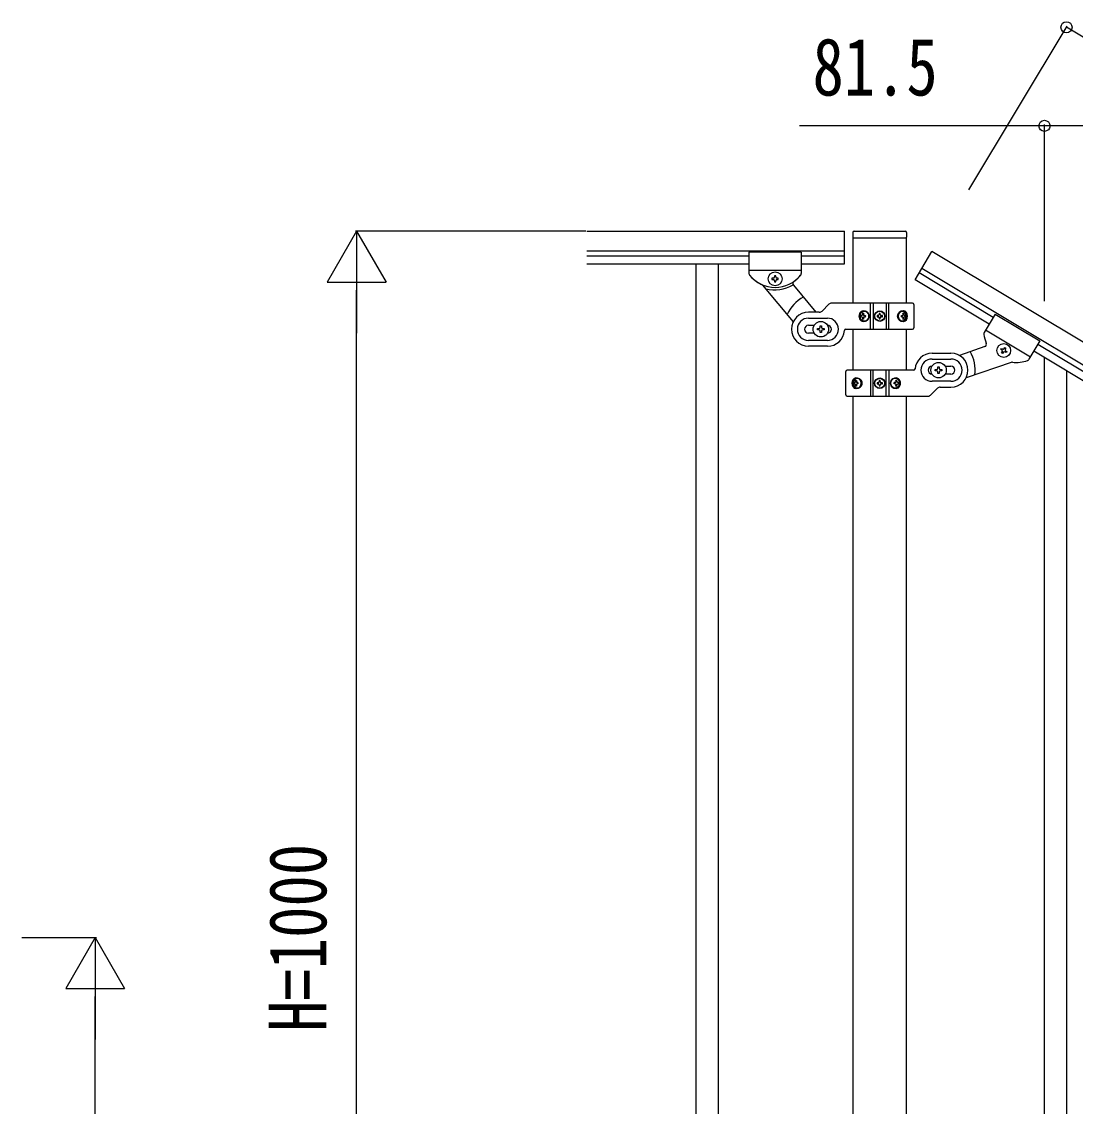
# Model space of a CAD drawing. Units: millimetres, scale not verified. Extents: x -4143 to 4140, y -2900 to 2898.
# Drawn here: x -2000 to -1194, y -1081 to -252 of the extents above; entities that cross this region are included whole.
import ezdxf
from ezdxf.enums import TextEntityAlignment as Align

# ---------------------------------------------------------------- set-up
doc = ezdxf.new("R2010")
doc.units = ezdxf.units.MM
doc.header["$LTSCALE"] = 10
doc.layers.add('0-3_YKK_A1', color=4, linetype='Continuous')
doc.layers.add('0-4_YKK_D', color=6, linetype='Continuous')
doc.styles.add('ＭＳ ゴシック', font='')
doc.styles.get('ＭＳ ゴシック').set_extended_font_data('MS Gothic')

msp = doc.modelspace()

# ---------------------------------------------------------------- linework, layer by layer
at = {"layer": '0-3_YKK_A1'}
for p, q in [((-1567.83, -412.46), (-1370.97, -412.46)), ((-1370.97, -437.46), (-1370.97, -412.46)), ((-1364.47, -413.5), (-1364.47, -417)), ((-1363.47, -412.5), (-1324.47, -412.5)), ((-1323.47, -413.5), (-1323.47, -417)), ((-1364.22, -467.7), (-1364.22, -417.5)), ((-1363.97, -417.5), (-1323.97, -417.5)), ((-1323.72, -417.5), (-1323.72, -467.7)), ((-1567.83, -427.46), (-1370.97, -427.46)), ((-1443.97, -428.46), (-1443.97, -444.78)), ((-1403.97, -428.46), (-1443.97, -428.46)), ((-1443.97, -428.46), (-1443.97, -444.78)), ((-1403.97, -428.46), (-1443.97, -428.46)), ((-1403.97, -428.46), (-1403.97, -444.78)), ((-1403.97, -428.46), (-1403.97, -444.8)), ((-1316.93, -449.63), (-1304.04, -428.15)), ((-371.05, -987.86), (-1304.04, -428.15)), ((-1567.83, -431.46), (-1443.97, -431.46)), ((-1567.83, -437.46), (-1443.97, -437.46)), ((-1484.47, -437.46), (-1484.47, -1297.46)), ((-1467.47, -437.46), (-1467.47, -1297.46)), ((-1403.97, -431.46), (-1370.97, -431.46)), ((-1403.97, -437.46), (-1370.97, -437.46)), ((-1403.97, -442.46), (-1443.97, -442.46)), ((-1403.97, -442.46), (-1443.97, -442.46)), ((-1257.29, -478.41), (-1313.84, -444.48)), ((-378.77, -1000.72), (-1311.76, -441.01)), ((-1433.55, -453.78), (-1410.13, -481.7)), ((-1425.41, -448.48), (-1426.37, -448.48)), ((-1422.53, -449.44), (-1421.57, -449.44)), ((-1410, -453.85), (-1392.74, -474.42)), ((-1260.38, -483.55), (-1316.93, -449.63)), ((-1388.1, -473.58), (-1382.85, -468.34)), ((-1318.97, -467.46), (-1380.73, -467.46)), ((-1350.92, -487.46), (-1350.92, -467.46)), ((-1348.97, -467.46), (-1348.97, -487.46)), ((-1338.97, -467.46), (-1338.97, -487.46)), ((-1337.03, -487.46), (-1337.03, -467.46)), ((-1317.97, -468.46), (-1317.97, -486.46)), ((-1390.22, -474.46), (-1398.47, -474.46)), ((-1398.47, -478.96), (-1383.97, -478.96)), ((-1358.03, -477.02), (-1358.49, -477.02)), ((-1358.03, -477.9), (-1358.49, -477.9)), ((-1357.1, -475.25), (-1356.33, -475.25)), ((-1356.33, -479.66), (-1357.1, -479.66)), ((-1355.74, -477.02), (-1354.97, -477.02)), ((-1355.74, -477.9), (-1354.97, -477.9)), ((-1345.2, -477.05), (-1346.02, -477.05)), ((-1342.74, -477.87), (-1341.92, -477.87)), ((-1327.28, -477.02), (-1326.65, -477.02)), ((-1327.28, -477.9), (-1326.65, -477.9)), ((-1326.27, -475.25), (-1325.64, -475.25)), ((-1325.64, -479.66), (-1326.27, -479.66)), ((-1324.46, -477.02), (-1324.78, -477.02)), ((-1324.46, -477.9), (-1324.78, -477.9)), ((-1255.76, -475.85), (-1264.16, -489.86)), ((-1255.76, -475.85), (-1221.46, -496.43)), ((-1398.47, -484.46), (-1394.05, -484.46)), ((-1390.47, -487.96), (-1391.47, -487.96)), ((-1387.47, -486.96), (-1386.47, -486.96)), ((-1370.01, -487.46), (-1318.97, -487.46)), ((-1364.22, -518.73), (-1364.22, -487.46)), ((-1323.72, -487.46), (-1323.72, -518.73)), ((-1262.96, -487.86), (-1228.66, -508.44)), ((-1394.05, -490.46), (-1398.47, -490.46)), ((-1383.97, -495.96), (-1398.47, -495.96)), ((-1221.46, -496.43), (-1229.85, -510.42)), ((-1383.97, -500.46), (-1398.47, -500.46)), ((-1263.65, -500.72), (-1283.06, -507.42)), ((-1250.64, -503.39), (-1251.46, -502.9)), ((-1247.67, -504.05), (-1246.85, -504.54)), ((-1226.05, -504.09), (-473.95, -955.28)), ((-1222.97, -498.94), (-470.87, -950.14)), ((-1303.97, -505.73), (-1289.47, -505.73)), ((-1303.97, -510.23), (-1289.47, -510.23)), ((-1243.43, -512.78), (-1277.92, -524.69)), ((-1217.97, -1362.29), (-1217.97, -508.94)), ((-1369.97, -537.73), (-1369.97, -519.73)), ((-1317.94, -518.73), (-1368.97, -518.73)), ((-1350.92, -518.73), (-1350.92, -538.73)), ((-1348.97, -538.73), (-1348.97, -518.73)), ((-1338.97, -538.73), (-1338.97, -518.73)), ((-1337.03, -518.73), (-1337.03, -538.73)), ((-1300.47, -519.23), (-1301.47, -519.23)), ((-1297.47, -518.23), (-1296.47, -518.23)), ((-1293.89, -515.73), (-1289.47, -515.73)), ((-1289.47, -521.73), (-1293.89, -521.73)), ((-1200.97, -1372.49), (-1200.97, -519.13)), ((-1363.49, -528.29), (-1363.16, -528.29)), ((-1363.49, -529.17), (-1363.16, -529.17)), ((-1362.31, -526.52), (-1361.68, -526.52)), ((-1360.67, -528.29), (-1361.29, -528.29)), ((-1360.67, -529.17), (-1361.29, -529.17)), ((-1345.2, -528.32), (-1346.02, -528.32)), ((-1342.74, -529.14), (-1341.92, -529.14)), ((-1332.21, -528.29), (-1332.98, -528.29)), ((-1332.21, -529.17), (-1332.98, -529.17)), ((-1331.61, -526.52), (-1330.85, -526.52)), ((-1329.92, -528.29), (-1329.46, -528.29)), ((-1329.92, -529.17), (-1329.46, -529.17)), ((-1289.47, -527.23), (-1303.97, -527.23)), ((-1368.97, -538.73), (-1307.22, -538.73)), ((-1364.22, -1289.76), (-1364.22, -538.73)), ((-1361.68, -530.93), (-1362.31, -530.93)), ((-1330.85, -530.93), (-1331.61, -530.93)), ((-1323.72, -538.73), (-1323.72, -1288.96)), ((-1299.85, -532.61), (-1305.1, -537.85)), ((-1297.73, -531.73), (-1289.47, -531.73))]:
    msp.add_line(p, q, dxfattribs=at)
for points in [[(-1423.49, -447.52), (-1423.49, -446.56), (-1424.45, -446.56), (-1424.45, -447.52)], [(-1426.37, -448.48), (-1426.37, -449.44), (-1425.41, -449.44)], [(-1424.45, -450.4), (-1424.45, -451.36), (-1423.49, -451.36), (-1423.49, -450.4)], [(-1421.57, -449.44), (-1421.57, -448.48), (-1422.53, -448.48)], [(-1357.21, -476.14), (-1357.24, -476.31), (-1357.29, -476.47), (-1357.38, -476.63), (-1357.48, -476.76), (-1357.6, -476.87), (-1357.73, -476.95), (-1357.88, -477), (-1358.03, -477.02)], [(-1358.03, -477.9), (-1357.88, -477.92), (-1357.73, -477.97), (-1357.6, -478.05), (-1357.48, -478.16), (-1357.38, -478.29), (-1357.29, -478.45), (-1357.24, -478.61), (-1357.21, -478.78)], [(-1355.74, -477.02), (-1355.88, -477), (-1356.03, -476.95), (-1356.15, -476.87), (-1356.27, -476.76), (-1356.35, -476.63), (-1356.41, -476.47), (-1356.45, -476.31), (-1356.45, -476.14)], [(-1356.45, -478.78), (-1356.45, -478.61), (-1356.41, -478.45), (-1356.35, -478.29), (-1356.27, -478.16), (-1356.15, -478.05), (-1356.03, -477.97), (-1355.88, -477.92), (-1355.74, -477.9)], [(-1346.02, -477.05), (-1346.02, -477.87), (-1345.2, -477.87)], [(-1343.56, -476.23), (-1343.56, -475.41), (-1344.38, -475.41), (-1344.38, -476.23)], [(-1344.38, -478.69), (-1344.38, -479.51), (-1343.56, -479.51), (-1343.56, -478.69)], [(-1341.92, -477.87), (-1341.92, -477.05), (-1342.74, -477.05)], [(-1326.11, -476.14), (-1326.1, -476.31), (-1326.12, -476.47), (-1326.16, -476.63), (-1326.23, -476.76), (-1326.32, -476.87), (-1326.42, -476.95), (-1326.53, -477), (-1326.65, -477.02)], [(-1326.65, -477.9), (-1326.53, -477.92), (-1326.42, -477.97), (-1326.32, -478.05), (-1326.23, -478.16), (-1326.16, -478.29), (-1326.12, -478.45), (-1326.1, -478.61), (-1326.11, -478.78)], [(-1324.78, -477.02), (-1324.91, -477), (-1325.03, -476.95), (-1325.14, -476.87), (-1325.24, -476.76), (-1325.33, -476.63), (-1325.4, -476.47), (-1325.45, -476.31), (-1325.48, -476.14)], [(-1325.48, -478.78), (-1325.45, -478.61), (-1325.4, -478.45), (-1325.33, -478.29), (-1325.24, -478.16), (-1325.14, -478.05), (-1325.03, -477.97), (-1324.91, -477.92), (-1324.78, -477.9)], [(-1391.47, -487.96), (-1391.47, -486.96), (-1390.47, -486.96)], [(-1389.47, -485.96), (-1389.47, -484.96), (-1388.47, -484.96), (-1388.47, -485.96)], [(-1388.47, -488.96), (-1388.47, -489.96), (-1389.47, -489.96), (-1389.47, -488.96)], [(-1386.47, -486.96), (-1386.47, -487.96), (-1387.47, -487.96)], [(-1251.46, -502.9), (-1250.97, -502.07), (-1250.14, -502.57)], [(-1249.48, -505.2), (-1249.98, -506.03), (-1250.8, -505.53), (-1250.31, -504.71)], [(-1248.83, -502.24), (-1248.33, -501.42), (-1247.51, -501.91), (-1248, -502.73)], [(-1246.85, -504.54), (-1247.34, -505.37), (-1248.17, -504.87)], [(-1301.47, -519.23), (-1301.47, -518.23), (-1300.47, -518.23)], [(-1299.47, -517.23), (-1299.47, -516.23), (-1298.47, -516.23), (-1298.47, -517.23)], [(-1298.47, -520.23), (-1298.47, -521.23), (-1299.47, -521.23), (-1299.47, -520.23)], [(-1296.47, -518.23), (-1296.47, -519.23), (-1297.47, -519.23)], [(-1362.46, -527.41), (-1362.5, -527.58), (-1362.55, -527.74), (-1362.62, -527.9), (-1362.71, -528.03), (-1362.81, -528.14), (-1362.92, -528.22), (-1363.04, -528.27), (-1363.16, -528.29)], [(-1363.16, -529.17), (-1363.04, -529.19), (-1362.92, -529.24), (-1362.81, -529.32), (-1362.71, -529.43), (-1362.62, -529.56), (-1362.55, -529.72), (-1362.5, -529.88), (-1362.46, -530.05)], [(-1361.29, -528.29), (-1361.41, -528.27), (-1361.53, -528.22), (-1361.63, -528.14), (-1361.72, -528.03), (-1361.79, -527.9), (-1361.83, -527.74), (-1361.85, -527.58), (-1361.84, -527.41)], [(-1361.84, -530.05), (-1361.85, -529.88), (-1361.83, -529.72), (-1361.79, -529.56), (-1361.72, -529.43), (-1361.63, -529.32), (-1361.53, -529.24), (-1361.41, -529.19), (-1361.29, -529.17)], [(-1346.02, -528.32), (-1346.02, -529.14), (-1345.2, -529.14)], [(-1343.56, -527.5), (-1343.56, -526.68), (-1344.38, -526.68), (-1344.38, -527.5)], [(-1344.38, -529.96), (-1344.38, -530.78), (-1343.56, -530.78), (-1343.56, -529.96)], [(-1341.92, -529.14), (-1341.92, -528.32), (-1342.74, -528.32)], [(-1331.5, -527.41), (-1331.5, -527.58), (-1331.53, -527.74), (-1331.59, -527.9), (-1331.68, -528.03), (-1331.79, -528.14), (-1331.92, -528.22), (-1332.06, -528.27), (-1332.21, -528.29)], [(-1332.21, -529.17), (-1332.06, -529.19), (-1331.92, -529.24), (-1331.79, -529.32), (-1331.68, -529.43), (-1331.59, -529.56), (-1331.53, -529.72), (-1331.5, -529.88), (-1331.5, -530.05)], [(-1329.92, -528.29), (-1330.07, -528.27), (-1330.21, -528.22), (-1330.35, -528.14), (-1330.47, -528.03), (-1330.57, -527.9), (-1330.65, -527.74), (-1330.71, -527.58), (-1330.74, -527.41)], [(-1330.74, -530.05), (-1330.71, -529.88), (-1330.65, -529.72), (-1330.57, -529.56), (-1330.47, -529.43), (-1330.35, -529.32), (-1330.21, -529.24), (-1330.07, -529.19), (-1329.92, -529.17)]]:
    msp.add_lwpolyline(points, dxfattribs=at)
for centre, radius in [((-1423.97, -448.96), 5.3), ((-1343.97, -477.46), 4), ((-1343.97, -477.46), 3.75), ((-1388.97, -487.46), 5.9), ((-1249.15, -503.72), 5.3), ((-1298.97, -518.73), 5.9), ((-1343.97, -528.73), 4), ((-1343.97, -528.73), 3.75)]:
    msp.add_circle(centre, radius, dxfattribs=at)
for centre, radius, start, end in [((-1363.47, -413.5), 1, 90, 180), ((-1324.47, -413.5), 1, 0, 90), ((-1363.97, -417), 0.5, 180, 270), ((-1323.97, -417), 0.5, 270, 0), ((-1441.97, -444.78), 2, 180, 218.49995), ((-1441.97, -444.78), 2, 180, 218.49996), ((-1423.97, -430.46), 25, 218.49995, 321.50005), ((-1423.97, -430.46), 25, 218.49996, 245.70849), ((-1425.41, -447.52), 0.96, 270, 0), ((-1422.53, -447.52), 0.96, 180, 270), ((-1423.97, -430.46), 25, 305.05508, 320.95374), ((-1405.97, -444.8), 2, 315.06998, 0), ((-1405.97, -444.78), 2, 321.50005, 0), ((-1435.08, -455.07), 2, 40, 65.70849), ((-1424.47, -430.46), 27, 255.63423, 301.73669), ((-1425.41, -450.4), 0.96, 0, 90), ((-1422.53, -450.4), 0.96, 90, 180), ((-1408.47, -452.56), 2, 125.05508, 220), ((-1388.97, -487.46), 28, 118.67181, 156.51477), ((-1380.73, -470.46), 3, 90, 135), ((-1318.97, -468.46), 1, 0, 90), ((-1398.47, -487.46), 13, 90, 270), ((-1398.47, -487.46), 8.5, 90, 270), ((-1390.22, -471.46), 3, 270, 315), ((-1383.97, -487.46), 8.5, 270, 90), ((-1345.2, -476.23), 0.82, 270, 0), ((-1345.2, -478.69), 0.82, 0, 90), ((-1342.74, -476.23), 0.82, 180, 270), ((-1342.74, -478.69), 0.82, 90, 180), ((-1398.47, -487.46), 3, 90, 270), ((-1390.47, -485.96), 1, 270, 0), ((-1390.47, -488.96), 1, 0, 90), ((-1387.47, -485.96), 1, 180, 270), ((-1387.47, -488.96), 1, 90, 180), ((-1383.97, -487.46), 3, 270, 90), ((-1383.97, -487.46), 13, 270, 355.90396), ((-1370.01, -488.46), 1, 90, 175.90396), ((-1318.97, -486.46), 1, 270, 0), ((-1262.45, -490.89), 2, 149.04, 193.97002), ((-1239.64, -487.86), 25, 188.08626, 203.98492), ((-1298.97, -518.73), 28, 352.52523, 30.36819), ((-1264.31, -498.83), 2, 289.04, 23.98492), ((-1251.13, -504.21), 0.96, 329.04, 59.04), ((-1249.65, -501.74), 0.96, 239.04, 329.04), ((-1248.66, -505.7), 0.96, 59.04, 149.04), ((-1247.18, -503.23), 0.96, 149.04, 239.04), ((-1303.97, -518.73), 13, 90, 175.90396), ((-1303.97, -518.73), 8.5, 90, 270), ((-1289.47, -518.73), 13, 270, 90), ((-1289.47, -518.73), 8.5, 270, 90), ((-1242.77, -514.67), 2, 83.33151, 109.04), ((-1239.64, -487.86), 25, 263.33151, 290.54004), ((-1231.57, -509.39), 2, 290.54004, 329.04), ((-1368.97, -519.73), 1, 90, 180), ((-1317.94, -517.73), 1, 270, 355.90396), ((-1303.97, -518.73), 3, 90, 270), ((-1300.47, -517.23), 1, 270, 0), ((-1300.47, -520.23), 1, 0, 90), ((-1297.47, -517.23), 1, 180, 270), ((-1297.47, -520.23), 1, 90, 180), ((-1289.47, -518.73), 3, 270, 90), ((-1345.2, -527.5), 0.82, 270, 0), ((-1345.2, -529.96), 0.82, 0, 90), ((-1342.74, -527.5), 0.82, 180, 270), ((-1342.74, -529.96), 0.82, 90, 180), ((-1368.97, -537.73), 1, 180, 270), ((-1307.22, -535.73), 3, 270, 315), ((-1297.73, -534.73), 3, 90, 135)]:
    msp.add_arc(centre, radius, start, end, dxfattribs=at)
for centre, major_axis, ratio, start_param, end_param in [((-1356.47, -477.46), (0, 4), 0.865, 0, 3.141593), ((-1354.89, -477.46), (0, -7.22), 0.499772, 4.651234, 4.773544), ((-1353.66, -477.46), (0, -7.22), 0.499772, 4.401836, 4.527995), ((-1353.66, -477.46), (0, -7.22), 0.499772, 4.896783, 5.022942), ((-1356.47, -477.46), (-4.49, 0), 0.890869, 1.570796, 4.712389), ((-1352.9, -477.46), (0, -7.22), 0.499772, 4.401836, 4.527995), ((-1352.9, -477.46), (0, -7.22), 0.499772, 4.896783, 5.022942), ((-1355.56, -477.46), (0, -3.83), 0.866157, 6.25819, 9.449773), ((-1351.37, -477.46), (0, -7.22), 0.499772, 4.651234, 4.773544), ((-1325.59, -477.46), (-5.06, 0), 0.790514, 4.712389, 7.853982), ((-1327.09, -477.46), (0, 3.83), 0.707107, 6.239857, 9.468106), ((-1332.37, -477.46), (0, 7.22), 0.707107, 4.651234, 4.773544), ((-1331.12, -477.46), (0, 7.22), 0.707107, 4.896783, 5.022942), ((-1331.12, -477.46), (0, 7.22), 0.707107, 4.401836, 4.527995), ((-1326.3, -477.46), (0, 4), 0.7075, 3.26685, 6.157927), ((-1330.5, -477.46), (0, 7.22), 0.707107, 4.896783, 5.022942), ((-1330.5, -477.46), (0, 7.22), 0.707107, 4.401836, 4.527995), ((-1325.59, -477.46), (0, 4), 0.7075, 3.141593, 6.283185), ((-1329.55, -477.46), (0, 7.22), 0.707107, 4.651234, 4.773544), ((-1362.36, -528.73), (0, -4), 0.7075, 3.141593, 6.283185), ((-1361.65, -528.73), (0, -4), 0.7075, 3.26685, 6.157927), ((-1358.4, -528.73), (0, -7.22), 0.707107, 4.651234, 4.773544), ((-1357.45, -528.73), (0, -7.22), 0.707107, 4.401836, 4.527995), ((-1357.45, -528.73), (0, -7.22), 0.707107, 4.896783, 5.022942), ((-1362.36, -528.73), (5.06, 0), 0.790514, 4.712389, 7.853982), ((-1356.82, -528.73), (0, -7.22), 0.707107, 4.401836, 4.527995), ((-1356.82, -528.73), (0, -7.22), 0.707107, 4.896783, 5.022942), ((-1360.86, -528.73), (0, -3.83), 0.707107, 6.239857, 9.468106), ((-1355.58, -528.73), (0, -7.22), 0.707107, 4.651234, 4.773544), ((-1331.47, -528.73), (4.49, 0), 0.890869, 1.570796, 4.712389), ((-1332.39, -528.73), (0, 3.83), 0.866157, 6.25819, 9.449773), ((-1336.58, -528.73), (0, 7.22), 0.499772, 4.651234, 4.773544), ((-1335.05, -528.73), (0, 7.22), 0.499772, 4.896783, 5.022942), ((-1335.05, -528.73), (0, 7.22), 0.499772, 4.401836, 4.527995), ((-1331.47, -528.73), (0, -4), 0.865, 0, 3.141593), ((-1334.28, -528.73), (0, 7.22), 0.499772, 4.896783, 5.022942), ((-1334.28, -528.73), (0, 7.22), 0.499772, 4.401836, 4.527995), ((-1333.06, -528.73), (0, 7.22), 0.499772, 4.651234, 4.773544)]:
    msp.add_ellipse(centre, major_axis=major_axis, ratio=ratio, start_param=start_param, end_param=end_param, dxfattribs=at)
for centre, major_axis, ratio in [((-1355.72, -477.46), (0, -3.83), 0.866157), ((-1326.86, -477.46), (0, 3.83), 0.707107), ((-1361.09, -528.73), (0, -3.83), 0.707107), ((-1332.22, -528.73), (0, 3.83), 0.866157)]:
    msp.add_ellipse(centre, major_axis=major_axis, ratio=ratio, dxfattribs=at)
at = {"layer": '0-4_YKK_D'}
for p, q in [((-1275.75, -380.98), (-1200.64, -255.79)), ((-268.16, -816.35), (-1201.15, -256.64)), ((-1217.97, -466.01), (-1217.97, -331.01)), ((-1743.97, -412.5), (-1766.47, -451.47)), ((-1568.83, -412.5), (-1744.97, -412.5)), ((-1743.97, -412.5), (-1721.47, -451.47)), ((-1743.97, -412.5), (-1743.97, -490.44)), ((-1766.47, -451.47), (-1721.47, -451.47)), ((-1743.97, -1367.5), (-1743.97, -457.5)), ((-2000.12, -952.46), (-1942.97, -952.46)), ((-1943.97, -952.46), (-1966.47, -991.43)), ((-1943.97, -952.46), (-1921.47, -991.43)), ((-1943.97, -952.46), (-1943.97, -1030.41)), ((-1966.47, -991.43), (-1921.47, -991.43)), ((-1943.97, -1907.46), (-1943.97, -997.46))]:
    msp.add_line(p, q, dxfattribs=at)
msp.add_lwpolyline([(-1136.47, -332.01), (-1217.97, -332.01), (-1405.37, -332.01)], dxfattribs=at)
for centre in [(-1201.15, -256.64), (-1217.97, -332.01)]:
    msp.add_circle(centre, 4.25, dxfattribs=at)

# ---------------------------------------------------------------- texts
at = {"layer": '0-4_YKK_D', "style": 'ＭＳ ゴシック', "width": 0.8}
msp.add_text('81.5', height=43.99, dxfattribs=at).set_placement((-1395.37, -322.01), align=Align.BOTTOM_LEFT)
msp.add_text('H=1000', height=43.99, rotation=90, dxfattribs=at).set_placement((-1753.97, -1024.5), align=Align.BOTTOM_LEFT)

doc.saveas('drawing.dxf')
